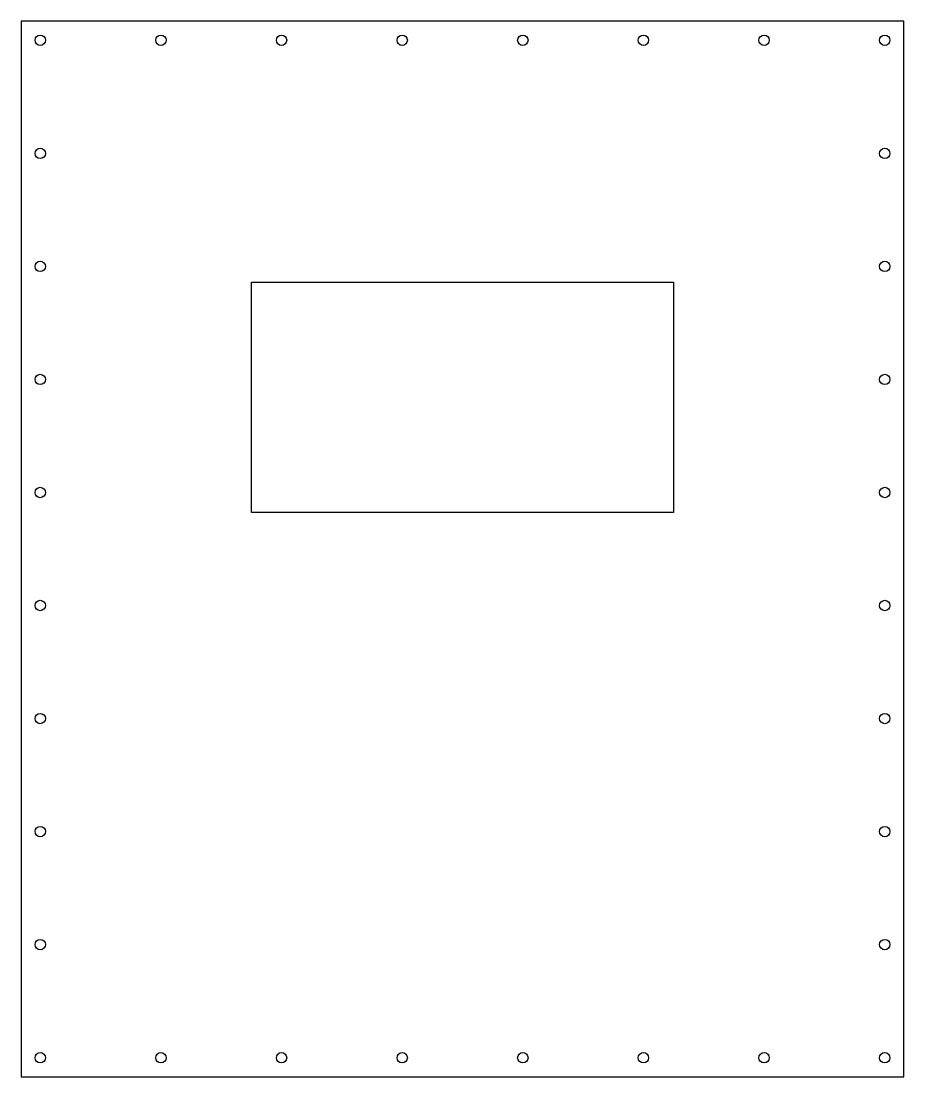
# Model space of a CAD drawing. Header units: millimetres. Extents: x 284 to 744, y -360 to 190.
import ezdxf

# ---------------------------------------------------------------- set-up
doc = ezdxf.new("R2010")
doc.units = ezdxf.units.MM
doc.layers.get('0').update_dxf_attribs({"linetype": 'CONTINUOUS'})

msp = doc.modelspace()

# ---------------------------------------------------------------- linework, layer by layer
for points in [[(283.58, -360), (743.58, -360), (743.58, 190), (283.58, 190)], [(623.58, 54), (623.58, -66), (403.58, -66), (403.58, 54)]]:
    msp.add_lwpolyline(points, close=True)
for centre in [(293.58, 180), (356.44, 180), (419.29, 180), (482.15, 180), (545.01, 180), (607.86, 180), (670.72, 180), (733.58, 180), (293.58, 121.11), (733.58, 121.11), (293.58, 62.22), (733.58, 62.22), (293.58, 3.33), (733.58, 3.33), (293.58, -55.56), (733.58, -55.56), (293.58, -114.44), (733.58, -114.44), (293.58, -173.33), (733.58, -173.33), (293.58, -232.22), (733.58, -232.22), (293.58, -291.11), (733.58, -291.11), (293.58, -350), (356.44, -350), (419.29, -350), (482.15, -350), (545.01, -350), (607.86, -350), (670.72, -350), (733.58, -350)]:
    msp.add_circle(centre, 2.7)

doc.saveas('drawing.dxf')
